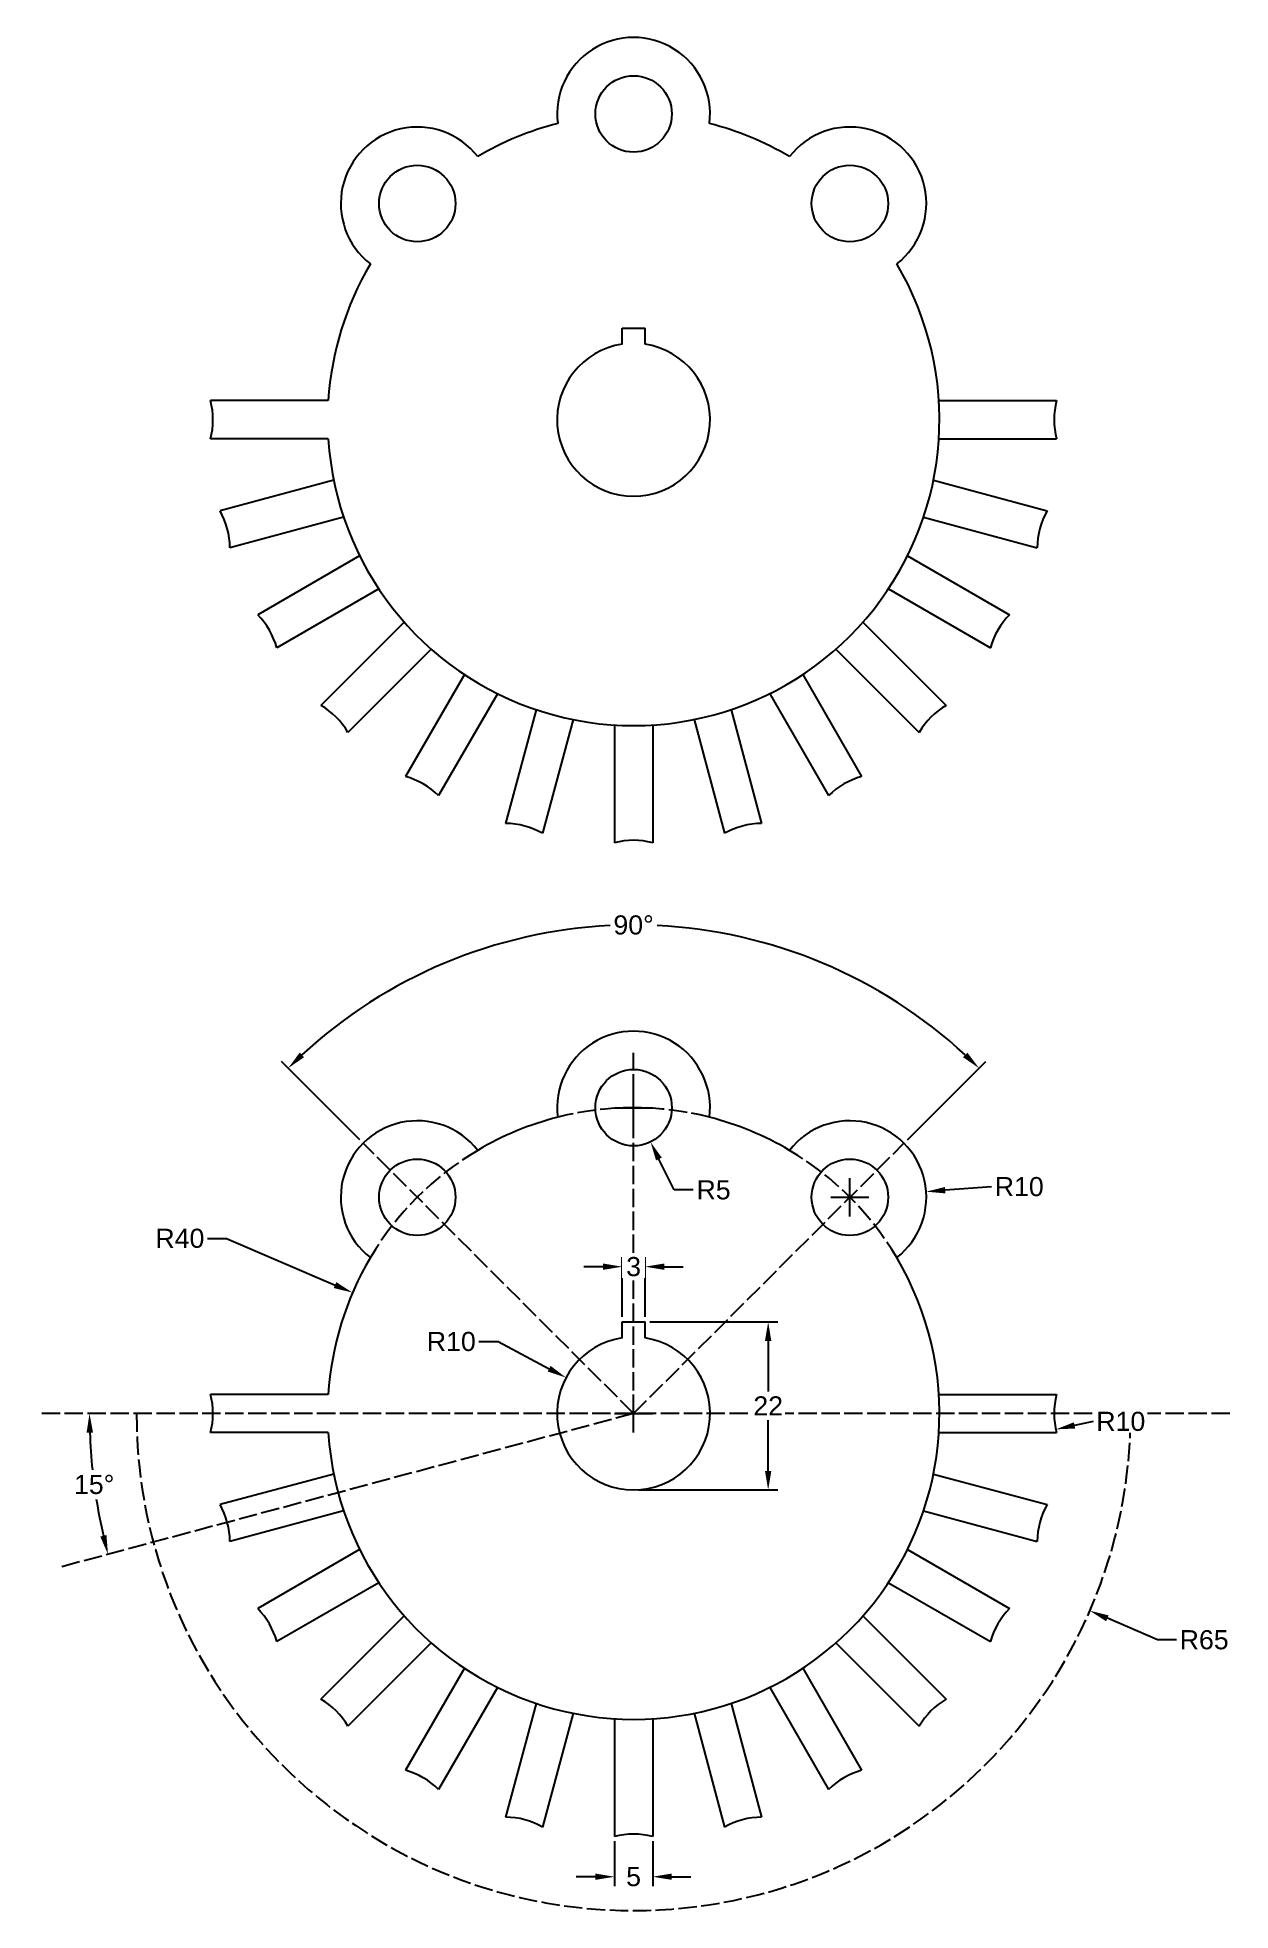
# Model space of a CAD drawing. Header units: millimetres. Extents: x 3312 to 3468, y 1665 to 1910.
import ezdxf

# ---------------------------------------------------------------- set-up
doc = ezdxf.new("R2010")
doc.units = ezdxf.units.MM
doc.header["$LTSCALE"] = 0.2
doc.linetypes.add('ACAD_ISO02W100', pattern=[15, 12, -3])
doc.layers.add('dim', color=1, linetype='Continuous')
doc.layers.add('dot lines', color=6, linetype='ACAD_ISO02W100')
doc.styles.get("Standard").update_dxf_attribs({"font": 'arial.ttf'})
doc.dimstyles.new('ISO-25', dxfattribs={"dimtxt": 2.5, "dimasz": 2.5, "dimexe": 1.25, "dimexo": 0.625, "dimtad": 0, "dimtih": 1, "dimtoh": 1, "dimtxsty": 'Standard', "dimcen": 2.5, "dimadec": 0, "dimazin": 0, "dimtfac": 1, "dimtofl": 0, "dimtmove": 0, "dimatfit": 3, "dimfxl": 1, "dimtfill": 1, "dimarcsym": 0})

# ---------------------------------------------------------------- blocks, each defined once
blk = doc.blocks.new('*D3')
at = {"layer": 'Defpoints', "color": 0, "transparency": 16777216}
for p in [(3406.12, 1791.35), (3354.23, 1765.01), (3424.94, 1765.01), (3389.59, 1729.65), (3389.59, 1729.65)]:
    blk.add_point(p, dxfattribs=at)
at = {"layer": 'dim', "color": 0, "lineweight": -2, "transparency": 16777216}
for p, q in [((3353.79, 1765.45), (3343.54, 1775.7)), ((3425.39, 1765.45), (3435.64, 1775.7))]:
    blk.add_line(p, q, dxfattribs=at)
for start, end in [(92.7612, 132.7575), (47.2425, 87.2388)]:
    blk.add_arc((3389.59, 1729.65), 63.88, start, end, dxfattribs=at)
at = {"layer": 'dim', "color": 0, "transparency": 16777216}
for points in [[(3346.51, 1776.25), (3345.93, 1776.85), (3344.42, 1774.82)], [(3433.24, 1776.85), (3432.67, 1776.25), (3434.76, 1774.82)]]:
    blk.add_solid(points, dxfattribs=at)
at = {"layer": 'dim', "color": 0, "transparency": 16777216, "insert": (3389.59, 1793.53), "char_height": 2.5, "attachment_point": 5, "bg_fill": 3, "box_fill_scale": 1.1, "bg_fill_color": 256, "bg_fill_true_color": 13158600, "bg_fill_transparency": 0}
blk.add_mtext('90°', dxfattribs=at)
blk = doc.blocks.new('*D5')
at = {"layer": 'Defpoints', "color": 0, "transparency": 16777216}
for p in [(3311.64, 1729.65), (3389.59, 1729.65), (3389.59, 1729.65), (3318.71, 1723.45), (3314.29, 1709.47)]:
    blk.add_point(p, dxfattribs=at)
at = {"layer": 'dim', "color": 0, "lineweight": -2, "transparency": 16777216}
for start, end in [(182.0133, 185.9582), (189.0473, 192.9867)]:
    blk.add_arc((3389.59, 1729.65), 71.15, start, end, dxfattribs=at)
at = {"layer": 'dim', "color": 0, "transparency": 16777216}
for points in [[(3318.06, 1727.14), (3318.9, 1727.16), (3318.44, 1729.65)], [(3320.66, 1713.76), (3319.85, 1713.56), (3320.86, 1711.23)]]:
    blk.add_solid(points, dxfattribs=at)
at = {"layer": 'dim', "color": 0, "transparency": 16777216, "insert": (3319.05, 1720.36), "char_height": 2.5, "attachment_point": 5, "bg_fill": 3, "box_fill_scale": 1.1, "bg_fill_color": 256, "bg_fill_true_color": 13158600, "bg_fill_transparency": 0}
blk.add_mtext('15°', dxfattribs=at)
blk = doc.blocks.new('*D6')
at = {"layer": 'Defpoints', "color": 0, "transparency": 16777216}
for p in [(3388.09, 1741.65), (3391.09, 1741.65)]:
    blk.add_point(p, dxfattribs=at)
at = {"layer": 'dim', "color": 0, "lineweight": -2, "transparency": 16777216}
for p, q in [((3388.09, 1742.28), (3388.09, 1750.1)), ((3391.09, 1742.28), (3391.09, 1750.1)), ((3385.59, 1748.85), (3383.09, 1748.85)), ((3393.59, 1748.85), (3396.09, 1748.85))]:
    blk.add_line(p, q, dxfattribs=at)
at = {"layer": 'dim', "color": 0, "transparency": 16777216}
for points in [[(3385.59, 1749.27), (3385.59, 1748.44), (3388.09, 1748.85)], [(3393.59, 1749.27), (3393.59, 1748.44), (3391.09, 1748.85)]]:
    blk.add_solid(points, dxfattribs=at)
at = {"layer": 'dim', "color": 0, "transparency": 16777216, "insert": (3389.59, 1748.85), "char_height": 2.5, "attachment_point": 5, "bg_fill": 3, "box_fill_scale": 1.1, "bg_fill_color": 256, "bg_fill_true_color": 13158600, "bg_fill_transparency": 0}
blk.add_mtext('3', dxfattribs=at)
at = {"layer": 'Defpoints', "color": 0, "transparency": 16777216}
blk.add_point((3391.09, 1748.85), dxfattribs=at)
blk = doc.blocks.new('*D7')
at = {"layer": 'Defpoints', "color": 0, "transparency": 16777216}
for p in [(3387.09, 1674.33), (3392.09, 1674.33)]:
    blk.add_point(p, dxfattribs=at)
at = {"layer": 'dim', "color": 0, "lineweight": -2, "transparency": 16777216}
for p, q in [((3387.09, 1673.71), (3387.09, 1667.82)), ((3392.09, 1673.71), (3392.09, 1667.82)), ((3384.59, 1669.07), (3382.09, 1669.07)), ((3394.59, 1669.07), (3397.09, 1669.07))]:
    blk.add_line(p, q, dxfattribs=at)
at = {"layer": 'dim', "color": 0, "transparency": 16777216}
for points in [[(3384.59, 1669.49), (3384.59, 1668.66), (3387.09, 1669.07)], [(3394.59, 1669.49), (3394.59, 1668.66), (3392.09, 1669.07)]]:
    blk.add_solid(points, dxfattribs=at)
at = {"layer": 'dim', "color": 0, "transparency": 16777216, "insert": (3389.59, 1669.07), "char_height": 2.5, "attachment_point": 5, "bg_fill": 3, "box_fill_scale": 1.1, "bg_fill_color": 256, "bg_fill_true_color": 13158600, "bg_fill_transparency": 0}
blk.add_mtext('5', dxfattribs=at)
at = {"layer": 'Defpoints', "color": 0, "transparency": 16777216}
blk.add_point((3392.09, 1669.07), dxfattribs=at)
blk = doc.blocks.new('*D8')
at = {"layer": 'Defpoints', "color": 0, "transparency": 16777216}
for p in [(3391.09, 1741.65), (3389.59, 1719.65), (3407.19, 1719.65)]:
    blk.add_point(p, dxfattribs=at)
at = {"layer": 'dim', "color": 0, "lineweight": -2, "transparency": 16777216}
for p, q in [((3391.71, 1741.65), (3408.44, 1741.65)), ((3407.19, 1739.15), (3407.19, 1732.53)), ((3407.19, 1722.15), (3407.19, 1728.77)), ((3390.21, 1719.65), (3408.44, 1719.65))]:
    blk.add_line(p, q, dxfattribs=at)
at = {"layer": 'dim', "color": 0, "transparency": 16777216}
for points in [[(3406.77, 1739.15), (3407.6, 1739.15), (3407.19, 1741.65)], [(3406.77, 1722.15), (3407.6, 1722.15), (3407.19, 1719.65)]]:
    blk.add_solid(points, dxfattribs=at)
at = {"layer": 'dim', "color": 0, "transparency": 16777216, "insert": (3407.19, 1730.65), "char_height": 2.5, "attachment_point": 5, "bg_fill": 3, "box_fill_scale": 1.1, "bg_fill_color": 256, "bg_fill_true_color": 13158600, "bg_fill_transparency": 0}
blk.add_mtext('22', dxfattribs=at)
blk = doc.blocks.new('*D9')
at = {"layer": 'Defpoints', "color": 0, "transparency": 16777216}
for p in [(3352.84, 1745.46), (3389.59, 1729.65)]:
    blk.add_point(p, dxfattribs=at)
at = {"layer": 'dim', "color": 0, "lineweight": -2, "transparency": 16777216}
for p, q in [((3333.87, 1752.55), (3336.37, 1752.55)), ((3336.37, 1752.55), (3350.55, 1746.45)), ((3389.59, 1727.15), (3389.59, 1732.15)), ((3387.09, 1729.65), (3392.09, 1729.65))]:
    blk.add_line(p, q, dxfattribs=at)
at = {"layer": 'dim', "color": 0, "transparency": 16777216}
blk.add_solid([(3350.71, 1746.83), (3350.38, 1746.06), (3352.84, 1745.46)], dxfattribs=at)
at = {"layer": 'dim', "color": 0, "transparency": 16777216, "insert": (3330.26, 1752.55), "char_height": 2.5, "attachment_point": 5, "bg_fill": 3, "box_fill_scale": 1.1, "bg_fill_color": 256, "bg_fill_true_color": 13158600, "bg_fill_transparency": 0}
blk.add_mtext('R40', dxfattribs=at)
blk = doc.blocks.new('*D10')
at = {"layer": 'Defpoints', "color": 0, "transparency": 16777216}
for p in [(3380.76, 1734.34), (3389.59, 1729.65)]:
    blk.add_point(p, dxfattribs=at)
at = {"layer": 'dim', "color": 0, "lineweight": -2, "transparency": 16777216}
for p, q in [((3369.36, 1739.06), (3371.86, 1739.06)), ((3371.86, 1739.06), (3378.55, 1735.51)), ((3389.59, 1727.15), (3389.59, 1732.15)), ((3387.09, 1729.65), (3392.09, 1729.65))]:
    blk.add_line(p, q, dxfattribs=at)
at = {"layer": 'dim', "color": 0, "transparency": 16777216}
blk.add_solid([(3378.74, 1735.88), (3378.35, 1735.14), (3380.76, 1734.34)], dxfattribs=at)
at = {"layer": 'dim', "color": 0, "transparency": 16777216, "insert": (3365.75, 1739.06), "char_height": 2.5, "attachment_point": 5, "bg_fill": 3, "box_fill_scale": 1.1, "bg_fill_color": 256, "bg_fill_true_color": 13158600, "bg_fill_transparency": 0}
blk.add_mtext('R10', dxfattribs=at)
blk = doc.blocks.new('*D11')
at = {"layer": 'Defpoints', "color": 0, "transparency": 16777216}
for p in [(3389.59, 1769.65), (3391.8, 1765.17)]:
    blk.add_point(p, dxfattribs=at)
at = {"layer": 'dim', "color": 0, "lineweight": -2, "transparency": 16777216}
for p, q in [((3389.59, 1767.15), (3389.59, 1772.15)), ((3387.09, 1769.65), (3392.09, 1769.65)), ((3394.9, 1758.89), (3392.91, 1762.92)), ((3397.4, 1758.89), (3394.9, 1758.89))]:
    blk.add_line(p, q, dxfattribs=at)
at = {"layer": 'dim', "color": 0, "transparency": 16777216}
blk.add_solid([(3393.28, 1763.11), (3392.53, 1762.74), (3391.8, 1765.17)], dxfattribs=at)
at = {"layer": 'dim', "color": 0, "transparency": 16777216, "insert": (3400.05, 1758.89), "char_height": 2.5, "attachment_point": 5, "bg_fill": 3, "box_fill_scale": 1.1, "bg_fill_color": 256, "bg_fill_true_color": 13158600, "bg_fill_transparency": 0}
blk.add_mtext('R5', dxfattribs=at)
blk = doc.blocks.new('*D12')
at = {"layer": 'Defpoints', "color": 0, "transparency": 16777216}
for p in [(3417.87, 1757.93), (3427.85, 1758.67)]:
    blk.add_point(p, dxfattribs=at)
at = {"layer": 'dim', "color": 0, "lineweight": -2, "transparency": 16777216}
for p, q in [((3417.87, 1755.43), (3417.87, 1760.43)), ((3436.41, 1759.31), (3430.34, 1758.86)), ((3415.37, 1757.93), (3420.37, 1757.93))]:
    blk.add_line(p, q, dxfattribs=at)
at = {"layer": 'dim', "color": 0, "transparency": 16777216}
blk.add_solid([(3430.31, 1759.27), (3430.37, 1758.44), (3427.85, 1758.67)], dxfattribs=at)
at = {"layer": 'dim', "color": 0, "transparency": 16777216, "insert": (3440.02, 1759.31), "char_height": 2.5, "attachment_point": 5, "bg_fill": 3, "box_fill_scale": 1.1, "bg_fill_color": 256, "bg_fill_true_color": 13158600, "bg_fill_transparency": 0}
blk.add_mtext('R10', dxfattribs=at)
blk = doc.blocks.new('*D14')
at = {"layer": 'Defpoints', "color": 0, "transparency": 16777216}
blk.add_point((3444.81, 1727.58), dxfattribs=at)
at = {"layer": 'dim', "color": 0, "lineweight": -2, "transparency": 16777216}
blk.add_line((3449.7, 1728.61), (3447.25, 1728.09), dxfattribs=at)
at = {"layer": 'dim', "color": 0, "transparency": 16777216}
blk.add_solid([(3447.16, 1728.5), (3447.34, 1727.69), (3444.81, 1727.58)], dxfattribs=at)
at = {"layer": 'dim', "color": 0, "transparency": 16777216, "insert": (3453.3, 1728.61), "char_height": 2.5, "attachment_point": 5, "bg_fill": 3, "box_fill_scale": 1.1, "bg_fill_color": 256, "bg_fill_true_color": 13158600, "bg_fill_transparency": 0}
blk.add_mtext('R10', dxfattribs=at)
at = {"layer": 'Defpoints', "color": 0, "transparency": 16777216}
blk.add_point((3454.59, 1729.65), dxfattribs=at)
blk = doc.blocks.new('*D15')
at = {"layer": 'Defpoints', "color": 0, "transparency": 16777216}
for p in [(3389.59, 1729.65), (3449.25, 1703.86)]:
    blk.add_point(p, dxfattribs=at)
at = {"layer": 'dim', "color": 0, "lineweight": -2, "transparency": 16777216}
for p, q in [((3389.59, 1727.15), (3389.59, 1732.15)), ((3387.09, 1729.65), (3392.09, 1729.65)), ((3458.08, 1700.05), (3451.55, 1702.87)), ((3460.58, 1700.05), (3458.08, 1700.05))]:
    blk.add_line(p, q, dxfattribs=at)
at = {"layer": 'dim', "color": 0, "transparency": 16777216}
blk.add_solid([(3451.71, 1703.25), (3451.38, 1702.48), (3449.25, 1703.86)], dxfattribs=at)
at = {"layer": 'dim', "color": 0, "transparency": 16777216, "insert": (3464.2, 1700.05), "char_height": 2.5, "attachment_point": 5, "bg_fill": 3, "box_fill_scale": 1.1, "bg_fill_color": 256, "bg_fill_true_color": 13158600, "bg_fill_transparency": 0}
blk.add_mtext('R65', dxfattribs=at)

msp = doc.modelspace()

# ---------------------------------------------------------------- linework, layer by layer
for p, q in [((3388.088, 1869.5), (3388.088, 1871.614)), ((3388.088, 1871.614), (3391.088, 1871.614)), ((3391.088, 1869.5), (3391.088, 1871.614)), ((3349.666, 1862.114), (3334.271, 1862.114)), ((3429.51, 1862.114), (3444.906, 1862.114)), ((3349.666, 1857.114), (3334.271, 1857.114)), ((3429.51, 1857.114), (3444.906, 1857.114)), ((3350.38, 1851.696), (3335.508, 1847.711)), ((3428.797, 1851.696), (3443.668, 1847.711)), ((3351.674, 1846.866), (3336.803, 1842.882)), ((3427.503, 1846.866), (3442.374, 1842.882)), ((3353.765, 1841.818), (3340.432, 1834.12)), ((3425.411, 1841.818), (3438.745, 1834.12)), ((3356.265, 1837.488), (3342.932, 1829.79)), ((3422.911, 1837.488), (3436.245, 1829.79)), ((3359.591, 1833.152), (3348.705, 1822.266)), ((3419.585, 1833.152), (3430.471, 1822.266)), ((3363.127, 1829.617), (3352.241, 1818.73)), ((3416.049, 1829.617), (3426.936, 1818.73)), ((3367.462, 1826.29), (3359.764, 1812.957)), ((3411.714, 1826.29), (3419.412, 1812.957)), ((3371.792, 1823.79), (3364.094, 1810.457)), ((3407.384, 1823.79), (3415.082, 1810.457)), ((3376.841, 1821.699), (3372.856, 1806.828)), ((3381.67, 1820.405), (3377.686, 1805.534)), ((3397.506, 1820.405), (3401.491, 1805.534)), ((3402.336, 1821.699), (3406.32, 1806.828)), ((3387.088, 1819.692), (3387.088, 1804.296)), ((3392.088, 1819.692), (3392.088, 1804.296)), ((3388.088, 1739.537), (3388.088, 1741.65)), ((3388.088, 1741.65), (3391.088, 1741.65)), ((3391.088, 1739.537), (3391.088, 1741.65)), ((3349.666, 1732.15), (3334.271, 1732.15)), ((3429.51, 1732.15), (3444.906, 1732.15)), ((3349.666, 1727.15), (3334.271, 1727.15)), ((3429.51, 1727.15), (3444.906, 1727.15)), ((3350.38, 1721.732), (3335.508, 1717.748)), ((3428.797, 1721.732), (3443.668, 1717.748)), ((3351.674, 1716.903), (3336.803, 1712.918)), ((3427.503, 1716.903), (3442.374, 1712.918)), ((3353.765, 1711.854), (3340.432, 1704.156)), ((3425.411, 1711.854), (3438.745, 1704.156)), ((3356.265, 1707.524), (3342.932, 1699.826)), ((3422.911, 1707.524), (3436.245, 1699.826)), ((3359.591, 1703.189), (3348.705, 1692.302)), ((3419.585, 1703.189), (3430.471, 1692.302)), ((3363.127, 1699.653), (3352.241, 1688.767)), ((3416.049, 1699.653), (3426.936, 1688.767)), ((3367.462, 1696.327), (3359.764, 1682.994)), ((3411.714, 1696.327), (3419.412, 1682.994)), ((3371.792, 1693.827), (3364.094, 1680.494)), ((3407.384, 1693.827), (3415.082, 1680.494)), ((3376.841, 1691.736), (3372.856, 1676.864)), ((3381.67, 1690.441), (3377.686, 1675.57)), ((3397.506, 1690.441), (3401.491, 1675.57)), ((3402.336, 1691.736), (3406.32, 1676.864)), ((3387.088, 1689.728), (3387.088, 1674.332)), ((3392.088, 1689.728), (3392.088, 1674.332))]:
    msp.add_line(p, q)
for centre in [(3389.588, 1899.614), (3361.304, 1887.898), (3417.872, 1887.898), (3389.588, 1769.65), (3361.304, 1757.934), (3417.872, 1757.934)]:
    msp.add_circle(centre, 5)
for centre, radius, start, end in [((3389.588, 1899.614), 10, 352.81924, 187.18076), ((3361.304, 1887.898), 10, 37.81924, 232.18076), ((3389.588, 1859.614), 40, 104.36151, 120.63849), ((3389.588, 1859.614), 40, 59.36151, 75.63849), ((3417.872, 1887.898), 10, 307.81924, 142.18076), ((3389.588, 1859.614), 40, 149.36151, 176.41668), ((3389.588, 1859.614), 40, 183.58332, 30.63849), ((3389.588, 1859.614), 10, 98.62693, 81.37307), ((3324.588, 1859.614), 10, 345.52249, 14.47751), ((3454.588, 1859.614), 10, 165.52249, 194.47751), ((3326.803, 1842.79), 10, 0.52249, 29.47751), ((3452.373, 1842.79), 10, 150.52249, 179.47751), ((3333.297, 1827.114), 10, 15.52249, 44.47751), ((3445.88, 1827.114), 10, 135.52249, 164.47751), ((3343.626, 1813.652), 10, 30.52249, 59.47751), ((3435.55, 1813.652), 10, 120.52249, 149.47751), ((3357.088, 1803.322), 10, 45.52249, 74.47751), ((3422.088, 1803.322), 10, 105.52249, 134.47751), ((3372.765, 1796.828), 10, 60.52249, 89.47751), ((3406.411, 1796.828), 10, 90.52249, 119.47751), ((3389.588, 1794.614), 10, 75.52249, 104.47751), ((3389.588, 1769.65), 10, 352.81924, 187.18076), ((3361.304, 1757.934), 10, 37.81924, 232.18076), ((3389.588, 1729.65), 40, 104.36151, 120.63849), ((3389.588, 1729.65), 40, 59.36151, 75.63849), ((3417.872, 1757.934), 10, 307.81924, 142.18076), ((3389.588, 1729.65), 40, 149.36151, 176.41668), ((3389.588, 1729.65), 40, 183.58332, 30.63849), ((3389.588, 1729.65), 10, 98.62693, 81.37307), ((3324.588, 1729.65), 10, 345.52249, 14.47751), ((3454.588, 1729.65), 10, 165.52249, 194.47751), ((3326.803, 1712.827), 10, 0.52249, 29.47751), ((3452.373, 1712.827), 10, 150.52249, 179.47751), ((3333.297, 1697.15), 10, 15.52249, 44.47751), ((3445.88, 1697.15), 10, 135.52249, 164.47751), ((3343.626, 1683.688), 10, 30.52249, 59.47751), ((3435.55, 1683.688), 10, 120.52249, 149.47751), ((3357.088, 1673.358), 10, 45.52249, 74.47751), ((3422.088, 1673.358), 10, 105.52249, 134.47751), ((3372.765, 1666.865), 10, 60.52249, 89.47751), ((3406.411, 1666.865), 10, 90.52249, 119.47751), ((3389.588, 1664.65), 10, 75.52249, 104.47751)]:
    msp.add_arc(centre, radius, start, end)
at = {"layer": 'dot lines', "linetype": 'ACAD_ISO02W100'}
for p, q in [((3389.588, 1729.65), (3389.588, 1776.817)), ((3389.588, 1729.65), (3354.233, 1765.005)), ((3389.588, 1729.65), (3424.944, 1765.005)), ((3389.588, 1729.65), (3311.636, 1729.65)), ((3467.541, 1729.65), (3389.588, 1729.65))]:
    msp.add_line(p, q, dxfattribs=at)
for radius, start, end in [(40, 75.63849, 104.36151), (40, 120.63849, 149.36151), (40, 30.63849, 59.36151), (65, 180, 0)]:
    msp.add_arc((3389.588, 1729.65), radius, start, end, dxfattribs=at)

# ---------------------------------------------------------------- next in the draw order: dimensions: what is measured, and where the dimension line sits
at = {"layer": 'dim'}
dim = msp.add_angular_dim_2l(base=(3406.121, 1791.352), line1=((3389.588, 1729.65), (3424.944, 1765.005)), line2=((3389.588, 1729.65), (3354.233, 1765.005)), dimstyle='ISO-25', dxfattribs=at)
dim.commit()
dim.dimension.update_dxf_attribs({"geometry": '*D3', "text_midpoint": (3389.588, 1793.529)})
dim = msp.add_radius_dim(center=(3454.588, 1729.65), mpoint=(3444.806, 1727.576), dimstyle='ISO-25', dxfattribs=at)
dim.commit()
dim.dimension.update_dxf_attribs({"geometry": '*D14', "text_midpoint": (3449.697, 1728.613), "dimtype": 164})
dim = msp.add_linear_dim(base=(3392.088, 1669.073), p1=(3387.088, 1674.332), p2=(3392.088, 1674.332), dimstyle='ISO-25', dxfattribs=at)
dim.commit()
dim.dimension.update_dxf_attribs({"geometry": '*D7', "text_midpoint": (3389.588, 1669.073)})

# ---------------------------------------------------------------- next in the draw order: linework, layer by layer
at = {"layer": 'dot lines'}
msp.add_line((3389.588, 1729.65), (3314.292, 1709.474), dxfattribs=at)

# ---------------------------------------------------------------- next in the draw order: dimensions: what is measured, and where the dimension line sits
at = {"layer": 'dim'}
for center, mpoint, picture, middle in [((3389.588, 1769.65), (3391.802, 1765.167), '*D11', (3400.05, 1758.89)), ((3417.872, 1757.934), (3427.845, 1758.672), '*D12', (3436.408, 1759.305))]:
    dim = msp.add_radius_dim(center=center, mpoint=mpoint, dimstyle='ISO-25', dxfattribs=at)
    dim.commit()
    dim.dimension.update_dxf_attribs({"geometry": picture, "text_midpoint": middle, "dimtype": 164})
dim = msp.add_linear_dim(base=(3391.088, 1748.854), p1=(3388.088, 1741.65), p2=(3391.088, 1741.65), dimstyle='ISO-25', dxfattribs=at)
dim.commit()
dim.dimension.update_dxf_attribs({"geometry": '*D6', "text_midpoint": (3389.588, 1748.854)})

# ---------------------------------------------------------------- next in the draw order: dimensions: what is measured, and where the dimension line sits
dim = msp.add_angular_dim_2l(base=(3318.707, 1723.449), line1=((3389.588, 1729.65), (3314.292, 1709.474)), line2=((3389.588, 1729.65), (3311.636, 1729.65)), dimstyle='ISO-25', dxfattribs=at)
dim.commit()
dim.dimension.update_dxf_attribs({"geometry": '*D5', "text_midpoint": (3319.045, 1720.363)})

# ---------------------------------------------------------------- next in the draw order: dimensions: what is measured, and where the dimension line sits
dim = msp.add_linear_dim(base=(3407.185, 1719.65), p1=(3391.088, 1741.65), p2=(3389.588, 1719.65), angle=90, dimstyle='ISO-25', dxfattribs=at)
dim.commit()
dim.dimension.update_dxf_attribs({"geometry": '*D8', "text_midpoint": (3407.185, 1730.65)})

# ---------------------------------------------------------------- next in the draw order: dimensions: what is measured, and where the dimension line sits
dim = msp.add_radius_dim(center=(3389.588, 1729.65), mpoint=(3352.845, 1745.459), dimstyle='ISO-25', dxfattribs=at)
dim.commit()
dim.dimension.update_dxf_attribs({"geometry": '*D9', "text_midpoint": (3330.262, 1752.548), "dimtype": 164})

# ---------------------------------------------------------------- next in the draw order: dimensions: what is measured, and where the dimension line sits
dim = msp.add_radius_dim(center=(3389.588, 1729.65), mpoint=(3380.756, 1734.34), dimstyle='ISO-25', dxfattribs=at)
dim.commit()
dim.dimension.update_dxf_attribs({"geometry": '*D10', "text_midpoint": (3365.753, 1739.064), "dimtype": 164})

# ---------------------------------------------------------------- next in the draw order: dimensions: what is measured, and where the dimension line sits
dim = msp.add_radius_dim(center=(3389.588, 1729.65), mpoint=(3449.253, 1703.859), dimstyle='ISO-25', dxfattribs=at)
dim.commit()
dim.dimension.update_dxf_attribs({"geometry": '*D15', "text_midpoint": (3464.197, 1700.046), "dimtype": 164})

doc.saveas('drawing.dxf')
